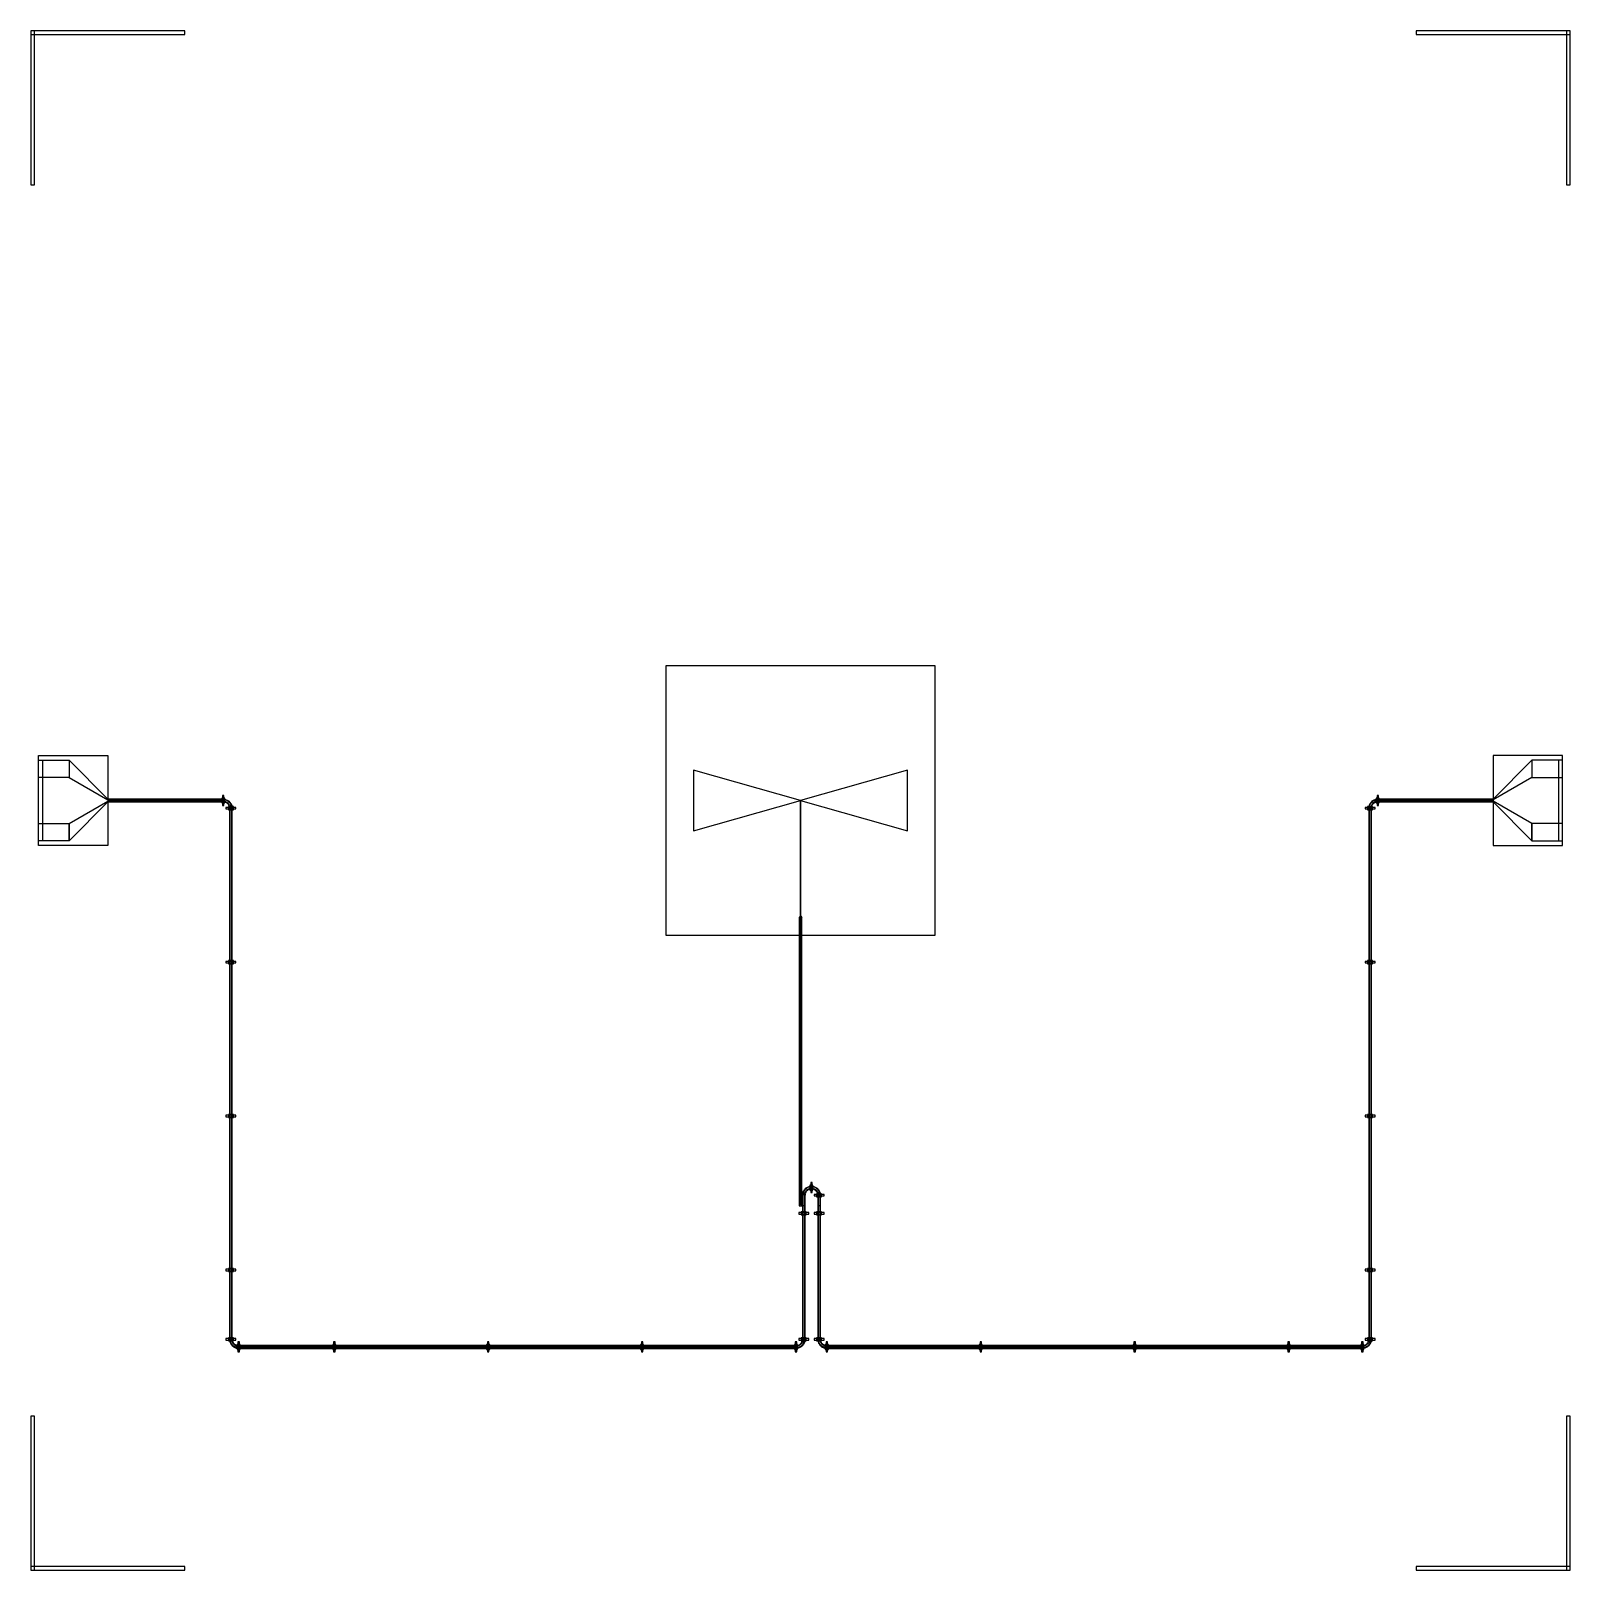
# Model space of a CAD drawing. Extents: x 0 to 20, y 0 to 20.
import ezdxf

# ---------------------------------------------------------------- set-up
doc = ezdxf.new("R2010")
doc.units = 0
for name, color, linetype in [('Hybrids', 6, 'CONTINUOUS'), ('MSgnd', 3, 'CONTINUOUS'), ('SiNbackside', 2, 'CONTINUOUS'), ('SiNdiel', 4, 'CONTINUOUS'), ('SiNwafer', 2, 'CONTINUOUS'), ('text', 3, 'CONTINUOUS')]:
    doc.layers.add(name, color=color, linetype=linetype)

# ---------------------------------------------------------------- blocks, each defined once
blk = doc.blocks.new('leaky_cpw')
at = {"layer": 'Hybrids', "linetype": 'CONTINUOUS'}
for points in [[(2.49, 9.9351), (2.51, 9.9351), (2.51, 10.0649), (2.49, 10.0649), (2.49, 9.9351)], [(10.0013, 9.999), (10.0013, 10.006), (9.9987, 10.006), (9.9987, 9.999), (10.0013, 9.999)], [(17.51, 10.0649), (17.49, 10.0649), (17.49, 9.9351), (17.51, 9.9351), (17.51, 10.0649)], [(2.5351, 9.91), (2.5351, 9.89), (2.6649, 9.89), (2.6649, 9.91), (2.5351, 9.91)], [(9.9987, 9.999), (9.9987, 9.999), (10.0013, 9.999), (10.0013, 9.999), (9.9987, 9.999)], [(9.9987, 9.999), (9.9987, 8.499), (10.0013, 8.499), (10.0013, 9.999), (9.9987, 9.999)], [(17.3351, 9.91), (17.3351, 9.89), (17.4649, 9.89), (17.4649, 9.91), (17.3351, 9.91)], [(9.9987, 8.499), (9.9987, 8.485), (10.0013, 8.485), (10.0013, 8.499), (9.9987, 8.499)], [(2.5351, 7.91), (2.5351, 7.89), (2.6649, 7.89), (2.6649, 7.91), (2.5351, 7.91)], [(17.3351, 7.91), (17.3351, 7.89), (17.4649, 7.89), (17.4649, 7.91), (17.3351, 7.91)], [(2.5351, 5.91), (2.5351, 5.89), (2.6649, 5.89), (2.6649, 5.91), (2.5351, 5.91)], [(17.3351, 5.91), (17.3351, 5.89), (17.4649, 5.89), (17.4649, 5.91), (17.3351, 5.91)], [(10.1323, 4.906931), (10.1523, 4.906931), (10.1523, 5.036731), (10.1323, 5.036731), (10.1323, 4.906931)], [(10.1774, 4.881831), (10.1774, 4.861831), (10.3072, 4.861831), (10.3072, 4.881831), (10.1774, 4.881831)], [(9.9774, 4.645212), (9.9774, 4.625212), (10.1072, 4.625212), (10.1072, 4.645212), (9.9774, 4.645212)], [(10.1774, 4.645212), (10.1774, 4.625212), (10.3072, 4.625212), (10.3072, 4.645212), (10.1774, 4.645212)], [(2.5351, 3.91), (2.5351, 3.89), (2.6649, 3.89), (2.6649, 3.91), (2.5351, 3.91)], [(17.3351, 3.91), (17.3351, 3.89), (17.4649, 3.89), (17.4649, 3.91), (17.3351, 3.91)], [(2.5351, 3.01), (2.5351, 2.99), (2.6649, 2.99), (2.6649, 3.01), (2.5351, 3.01)], [(9.9774, 3.01), (9.9774, 2.99), (10.1072, 2.99), (10.1072, 3.01), (9.9774, 3.01)], [(10.1774, 3.01), (10.1774, 2.99), (10.3072, 2.99), (10.3072, 3.01), (10.1774, 3.01)], [(17.3351, 3.01), (17.3351, 2.99), (17.4649, 2.99), (17.4649, 3.01), (17.3351, 3.01)], [(2.69, 2.8351), (2.71, 2.8351), (2.71, 2.9649), (2.69, 2.9649), (2.69, 2.8351)], [(3.9523, 2.9649), (3.9323, 2.9649), (3.9323, 2.8351), (3.9523, 2.8351), (3.9523, 2.9649)], [(5.9523, 2.9649), (5.9323, 2.9649), (5.9323, 2.8351), (5.9523, 2.8351), (5.9523, 2.9649)], [(7.9523, 2.9649), (7.9323, 2.9649), (7.9323, 2.8351), (7.9523, 2.8351), (7.9523, 2.9649)], [(9.9523, 2.9649), (9.9323, 2.9649), (9.9323, 2.8351), (9.9523, 2.8351), (9.9523, 2.9649)], [(10.3323, 2.8351), (10.3523, 2.8351), (10.3523, 2.9649), (10.3323, 2.9649), (10.3323, 2.8351)], [(12.3323, 2.8351), (12.3523, 2.8351), (12.3523, 2.9649), (12.3323, 2.9649), (12.3323, 2.8351)], [(14.3323, 2.8351), (14.3523, 2.8351), (14.3523, 2.9649), (14.3323, 2.9649), (14.3323, 2.8351)], [(16.3323, 2.8351), (16.3523, 2.8351), (16.3523, 2.9649), (16.3323, 2.9649), (16.3323, 2.8351)], [(17.31, 2.9649), (17.29, 2.9649), (17.29, 2.8351), (17.31, 2.8351), (17.31, 2.9649)]]:
    blk.add_lwpolyline(points, close=True, dxfattribs=at)
at = {"layer": 'MSgnd', "linetype": 'CONTINUOUS'}
for points in [[(0.5, 10.3), (0.1, 10.3), (0.1, 10.525), (0.5, 10.525), (0.5, 10.3)], [(0.1, 10.525), (0.15, 10.525), (0.15, 9.475), (0.1, 9.475), (0.1, 10.525)], [(1, 10.0096), (1, 10.0174), (0.5, 10.525), (0.5, 10.3), (1, 10.0096)], [(19, 10.0096), (19, 10.0174), (19.5, 10.525), (19.5, 10.3), (19, 10.0096)], [(19.5, 10.3), (19.9, 10.3), (19.9, 10.525), (19.5, 10.525), (19.5, 10.3)], [(19.9, 10.525), (19.85, 10.525), (19.85, 9.475), (19.9, 9.475), (19.9, 10.525)], [(9.9985, 10.001), (8.611, 10.3955), (8.611, 9.6045), (9.9985, 9.999), (9.9985, 10.001)], [(10.0015, 9.999), (11.389, 9.6045), (11.389, 10.3955), (10.0015, 10.001), (10.0015, 9.999)], [(1, 10.0096), (2.5, 10.0096), (2.5, 10.0174), (1, 10.0174), (1, 10.0096)], [(2.6096, 9.9), (2.609183, 9.909552), (2.607935, 9.919032), (2.605865, 9.928367), (2.60299, 9.937485), (2.599331, 9.946319), (2.594916, 9.9548), (2.589779, 9.962864), (2.583958, 9.97045), (2.577499, 9.977499), (2.57045, 9.983958), (2.562864, 9.989779), (2.5548, 9.994916), (2.546319, 9.999331), (2.537485, 10.00299), (2.528367, 10.005865), (2.519032, 10.007935), (2.509552, 10.009183), (2.5, 10.0096), (2.5, 10.0174), (2.510232, 10.016953), (2.520386, 10.015616), (2.530385, 10.0134), (2.540153, 10.01032), (2.549615, 10.006401), (2.5587, 10.001671), (2.567338, 9.996168), (2.575463, 9.989934), (2.583014, 9.983014), (2.589934, 9.975463), (2.596168, 9.967338), (2.601671, 9.9587), (2.606401, 9.949615), (2.61032, 9.940153), (2.6134, 9.930385), (2.615616, 9.920386), (2.616953, 9.910232), (2.6174, 9.9), (2.6096, 9.9)], [(9.9985, 10.001), (9.9985, 9.999), (10.0015, 9.999), (10.0015, 10.001), (9.9985, 10.001)], [(17.3904, 9.9), (17.390817, 9.909552), (17.392065, 9.919032), (17.394135, 9.928367), (17.39701, 9.937485), (17.400669, 9.946319), (17.405084, 9.9548), (17.410221, 9.962864), (17.416042, 9.97045), (17.422501, 9.977499), (17.42955, 9.983958), (17.437136, 9.989779), (17.4452, 9.994916), (17.453681, 9.999331), (17.462515, 10.00299), (17.471633, 10.005865), (17.480968, 10.007935), (17.490448, 10.009183), (17.5, 10.0096), (17.5, 10.0174), (17.489768, 10.016953), (17.479614, 10.015616), (17.469615, 10.0134), (17.459847, 10.01032), (17.450385, 10.006401), (17.4413, 10.001671), (17.432662, 9.996168), (17.424537, 9.989934), (17.416986, 9.983014), (17.410066, 9.975463), (17.403832, 9.967338), (17.398329, 9.9587), (17.393599, 9.949615), (17.38968, 9.940153), (17.3866, 9.930385), (17.384384, 9.920386), (17.383047, 9.910232), (17.3826, 9.9), (17.3904, 9.9)], [(19, 10.0174), (17.5, 10.0174), (17.5, 10.0096), (19, 10.0096), (19, 10.0174)], [(1, 9.9904), (1, 9.9826), (0.5, 9.475), (0.5, 9.7), (1, 9.9904)], [(1, 9.9826), (2.5, 9.9826), (2.5, 9.9904), (1, 9.9904), (1, 9.9826)], [(2.5826, 9.9), (2.582286, 9.907199), (2.581345, 9.914343), (2.579785, 9.921378), (2.577619, 9.928251), (2.574861, 9.934908), (2.571534, 9.9413), (2.567662, 9.947377), (2.563275, 9.953094), (2.558407, 9.958407), (2.553094, 9.963275), (2.547377, 9.967662), (2.5413, 9.971534), (2.534908, 9.974861), (2.528251, 9.977619), (2.521378, 9.979785), (2.514343, 9.981345), (2.507199, 9.982286), (2.5, 9.9826), (2.5, 9.9904), (2.507879, 9.990056), (2.515698, 9.989027), (2.523397, 9.98732), (2.530919, 9.984948), (2.538205, 9.98193), (2.5452, 9.978289), (2.551851, 9.974051), (2.558108, 9.96925), (2.563922, 9.963922), (2.56925, 9.958108), (2.574051, 9.951851), (2.578289, 9.9452), (2.58193, 9.938205), (2.584948, 9.930919), (2.58732, 9.923397), (2.589027, 9.915698), (2.590056, 9.907879), (2.5904, 9.9), (2.5826, 9.9)], [(2.5826, 9.9), (2.5826, 7.9), (2.5904, 7.9), (2.5904, 9.9), (2.5826, 9.9)], [(2.6096, 9.9), (2.6096, 7.9), (2.6174, 7.9), (2.6174, 9.9), (2.6096, 9.9)], [(9.9967, 9.999), (9.9967, 9.999), (10.0033, 9.999), (10.0033, 9.999), (9.9967, 9.999)], [(9.9967, 9.999), (9.9967, 8.499), (10.0033, 8.499), (10.0033, 9.999), (9.9967, 9.999)], [(17.3826, 9.9), (17.3826, 7.9), (17.3904, 7.9), (17.3904, 9.9), (17.3826, 9.9)], [(17.4174, 9.9), (17.417714, 9.907199), (17.418655, 9.914343), (17.420215, 9.921378), (17.422381, 9.928251), (17.425139, 9.934908), (17.428466, 9.9413), (17.432338, 9.947377), (17.436725, 9.953094), (17.441593, 9.958407), (17.446906, 9.963275), (17.452623, 9.967662), (17.4587, 9.971534), (17.465092, 9.974861), (17.471749, 9.977619), (17.478622, 9.979785), (17.485657, 9.981345), (17.492801, 9.982286), (17.5, 9.9826), (17.5, 9.9904), (17.492121, 9.990056), (17.484302, 9.989027), (17.476603, 9.98732), (17.469081, 9.984948), (17.461795, 9.98193), (17.4548, 9.978289), (17.448149, 9.974051), (17.441892, 9.96925), (17.436078, 9.963922), (17.43075, 9.958108), (17.425949, 9.951851), (17.421711, 9.9452), (17.41807, 9.938205), (17.415052, 9.930919), (17.41268, 9.923397), (17.410973, 9.915698), (17.409944, 9.907879), (17.4096, 9.9), (17.4174, 9.9)], [(17.4096, 9.9), (17.4096, 7.9), (17.4174, 7.9), (17.4174, 9.9), (17.4096, 9.9)], [(19, 9.9904), (17.5, 9.9904), (17.5, 9.9826), (19, 9.9826), (19, 9.9904)], [(19, 9.9904), (19, 9.9826), (19.5, 9.475), (19.5, 9.7), (19, 9.9904)], [(0.5, 9.475), (0.1, 9.475), (0.1, 9.7), (0.5, 9.7), (0.5, 9.475)], [(19.5, 9.475), (19.9, 9.475), (19.9, 9.7), (19.5, 9.7), (19.5, 9.475)], [(10, 8.499), (9.9967, 8.499), (9.9811, 8.478), (9.9969, 8.478), (10, 8.499)], [(9.9811, 8.478), (9.9811, 8.457), (9.9969, 8.457), (9.9969, 8.478), (9.9811, 8.478)], [(9.9811, 8.457), (9.9811, 4.751012), (9.9969, 4.751012), (9.9969, 8.457), (9.9811, 8.457)], [(9.9987, 8.499), (9.99845, 8.492), (10.00155, 8.492), (10.0013, 8.499), (9.9987, 8.499)], [(10, 8.499), (10.0033, 8.499), (10.0189, 8.478), (10.0031, 8.478), (10, 8.499)], [(10.0031, 8.478), (10.0031, 8.457), (10.0189, 8.457), (10.0189, 8.478), (10.0031, 8.478)], [(10.0031, 8.457), (10.0031, 4.751012), (10.0189, 4.751012), (10.0189, 8.457), (10.0031, 8.457)], [(2.5826, 7.9), (2.5826, 5.9), (2.5904, 5.9), (2.5904, 7.9), (2.5826, 7.9)], [(2.6096, 7.9), (2.6096, 5.9), (2.6174, 5.9), (2.6174, 7.9), (2.6096, 7.9)], [(17.3826, 7.9), (17.3826, 5.9), (17.3904, 5.9), (17.3904, 7.9), (17.3826, 7.9)], [(17.4096, 7.9), (17.4096, 5.9), (17.4174, 5.9), (17.4174, 7.9), (17.4096, 7.9)], [(2.5826, 5.9), (2.5826, 3.9), (2.5904, 3.9), (2.5904, 5.9), (2.5826, 5.9)], [(2.6096, 5.9), (2.6096, 3.9), (2.6174, 3.9), (2.6174, 5.9), (2.6096, 5.9)], [(17.3826, 5.9), (17.3826, 3.9), (17.3904, 3.9), (17.3904, 5.9), (17.3826, 5.9)], [(17.4096, 5.9), (17.4096, 3.9), (17.4174, 3.9), (17.4174, 5.9), (17.4096, 5.9)], [(10.1423, 4.981431), (10.132748, 4.981014), (10.123268, 4.979766), (10.113933, 4.977696), (10.104815, 4.974821), (10.095981, 4.971162), (10.0875, 4.966747), (10.079436, 4.96161), (10.07185, 4.955789), (10.064801, 4.94933), (10.058342, 4.94228), (10.052521, 4.934695), (10.047384, 4.926631), (10.042969, 4.91815), (10.03931, 4.909316), (10.036435, 4.900197), (10.034365, 4.890863), (10.033117, 4.881383), (10.0327, 4.871831), (10.0249, 4.871831), (10.025347, 4.882063), (10.026684, 4.892217), (10.0289, 4.902216), (10.03198, 4.911984), (10.035899, 4.921446), (10.040629, 4.930531), (10.046132, 4.939169), (10.052366, 4.947294), (10.059286, 4.954845), (10.066837, 4.961764), (10.074962, 4.967999), (10.0836, 4.973502), (10.092685, 4.978231), (10.102147, 4.982151), (10.111915, 4.98523), (10.121914, 4.987447), (10.132068, 4.988784), (10.1423, 4.989231), (10.1423, 4.981431)], [(10.0327, 4.735212), (10.0327, 4.871831), (10.0249, 4.871831), (10.0249, 4.735212), (10.0327, 4.735212)], [(10.1423, 4.954431), (10.135101, 4.954116), (10.127957, 4.953176), (10.120922, 4.951616), (10.114049, 4.949449), (10.107392, 4.946692), (10.101, 4.943364), (10.094923, 4.939493), (10.089206, 4.935106), (10.083893, 4.930238), (10.079025, 4.924925), (10.074638, 4.919208), (10.070766, 4.913131), (10.067439, 4.906739), (10.064681, 4.900082), (10.062515, 4.893209), (10.060955, 4.886174), (10.060014, 4.87903), (10.0597, 4.871831), (10.0519, 4.871831), (10.052244, 4.87971), (10.053273, 4.887529), (10.05498, 4.895228), (10.057352, 4.902749), (10.06037, 4.910035), (10.064011, 4.917031), (10.068249, 4.923682), (10.07305, 4.929939), (10.078378, 4.935753), (10.084192, 4.941081), (10.090449, 4.945882), (10.0971, 4.950119), (10.104095, 4.953761), (10.111381, 4.956779), (10.118903, 4.95915), (10.126602, 4.960857), (10.134421, 4.961887), (10.1423, 4.962231), (10.1423, 4.954431)], [(10.0597, 4.735212), (10.0597, 4.871831), (10.0519, 4.871831), (10.0519, 4.735212), (10.0597, 4.735212)], [(10.2519, 4.871831), (10.251483, 4.881383), (10.250235, 4.890863), (10.248165, 4.900197), (10.24529, 4.909316), (10.241631, 4.91815), (10.237216, 4.926631), (10.232079, 4.934695), (10.226258, 4.94228), (10.219799, 4.94933), (10.21275, 4.955789), (10.205164, 4.96161), (10.1971, 4.966747), (10.188619, 4.971162), (10.179785, 4.974821), (10.170667, 4.977696), (10.161332, 4.979766), (10.151852, 4.981014), (10.1423, 4.981431), (10.1423, 4.989231), (10.152532, 4.988784), (10.162686, 4.987447), (10.172685, 4.98523), (10.182453, 4.982151), (10.191915, 4.978231), (10.201, 4.973502), (10.209638, 4.967999), (10.217763, 4.961764), (10.225314, 4.954845), (10.232234, 4.947294), (10.238468, 4.939169), (10.243971, 4.930531), (10.248701, 4.921446), (10.25262, 4.911984), (10.2557, 4.902216), (10.257916, 4.892217), (10.259253, 4.882063), (10.2597, 4.871831), (10.2519, 4.871831)], [(10.2249, 4.871831), (10.224586, 4.87903), (10.223645, 4.886174), (10.222085, 4.893209), (10.219919, 4.900082), (10.217161, 4.906739), (10.213834, 4.913131), (10.209962, 4.919208), (10.205575, 4.924925), (10.200707, 4.930238), (10.195394, 4.935106), (10.189677, 4.939493), (10.1836, 4.943364), (10.177208, 4.946692), (10.170551, 4.949449), (10.163678, 4.951616), (10.156643, 4.953176), (10.149499, 4.954116), (10.1423, 4.954431), (10.1423, 4.962231), (10.150179, 4.961887), (10.157998, 4.960857), (10.165697, 4.95915), (10.173219, 4.956779), (10.180505, 4.953761), (10.1875, 4.950119), (10.194151, 4.945882), (10.200408, 4.941081), (10.206222, 4.935753), (10.21155, 4.929939), (10.216351, 4.923682), (10.220589, 4.917031), (10.22423, 4.910035), (10.227248, 4.902749), (10.22962, 4.895228), (10.231327, 4.887529), (10.232356, 4.87971), (10.2327, 4.871831), (10.2249, 4.871831)], [(10.2249, 4.871831), (10.2249, 4.735212), (10.2327, 4.735212), (10.2327, 4.871831), (10.2249, 4.871831)], [(10.2519, 4.871831), (10.2519, 4.735212), (10.2597, 4.735212), (10.2597, 4.871831), (10.2519, 4.871831)], [(9.9811, 4.751012), (9.9811, 4.735212), (10.0189, 4.735212), (10.0189, 4.751012), (9.9811, 4.751012)], [(10.0249, 4.735212), (10.0249, 4.635212), (10.0327, 4.635212), (10.0327, 4.735212), (10.0249, 4.735212)], [(10.0249, 4.635212), (10.0249, 3), (10.0327, 3), (10.0327, 4.635212), (10.0249, 4.635212)], [(10.0519, 4.735212), (10.0519, 4.635212), (10.0597, 4.635212), (10.0597, 4.735212), (10.0519, 4.735212)], [(10.0519, 4.635212), (10.0519, 3), (10.0597, 3), (10.0597, 4.635212), (10.0519, 4.635212)], [(10.2249, 4.735212), (10.2249, 4.635212), (10.2327, 4.635212), (10.2327, 4.735212), (10.2249, 4.735212)], [(10.2249, 4.635212), (10.2249, 3), (10.2327, 3), (10.2327, 4.635212), (10.2249, 4.635212)], [(10.2519, 4.735212), (10.2519, 4.635212), (10.2597, 4.635212), (10.2597, 4.735212), (10.2519, 4.735212)], [(10.2519, 4.635212), (10.2519, 3), (10.2597, 3), (10.2597, 4.635212), (10.2519, 4.635212)], [(2.5826, 3.9), (2.5826, 3), (2.5904, 3), (2.5904, 3.9), (2.5826, 3.9)], [(2.6096, 3.9), (2.6096, 3), (2.6174, 3), (2.6174, 3.9), (2.6096, 3.9)], [(17.3826, 3.9), (17.3826, 3), (17.3904, 3), (17.3904, 3.9), (17.3826, 3.9)], [(17.4096, 3.9), (17.4096, 3), (17.4174, 3), (17.4174, 3.9), (17.4096, 3.9)], [(2.7, 2.8904), (2.690448, 2.890817), (2.680968, 2.892065), (2.671633, 2.894135), (2.662515, 2.89701), (2.653681, 2.900669), (2.6452, 2.905084), (2.637136, 2.910221), (2.62955, 2.916042), (2.622501, 2.922501), (2.616042, 2.92955), (2.610221, 2.937136), (2.605084, 2.9452), (2.600669, 2.953681), (2.59701, 2.962515), (2.594135, 2.971633), (2.592065, 2.980968), (2.590817, 2.990448), (2.5904, 3), (2.5826, 3), (2.583047, 2.989768), (2.584384, 2.979614), (2.5866, 2.969615), (2.58968, 2.959847), (2.593599, 2.950385), (2.598329, 2.9413), (2.603832, 2.932662), (2.610066, 2.924537), (2.616986, 2.916986), (2.624537, 2.910066), (2.632662, 2.903832), (2.6413, 2.898329), (2.650385, 2.893599), (2.659847, 2.88968), (2.669615, 2.8866), (2.679614, 2.884384), (2.689768, 2.883047), (2.7, 2.8826), (2.7, 2.8904)], [(2.7, 2.9174), (2.692801, 2.917714), (2.685657, 2.918655), (2.678622, 2.920215), (2.671749, 2.922381), (2.665092, 2.925139), (2.6587, 2.928466), (2.652623, 2.932338), (2.646906, 2.936725), (2.641593, 2.941593), (2.636725, 2.946906), (2.632338, 2.952623), (2.628466, 2.9587), (2.625139, 2.965092), (2.622381, 2.971749), (2.620215, 2.978622), (2.618655, 2.985657), (2.617714, 2.992801), (2.6174, 3), (2.6096, 3), (2.609944, 2.992121), (2.610973, 2.984302), (2.61268, 2.976603), (2.615052, 2.969081), (2.61807, 2.961795), (2.621711, 2.9548), (2.625949, 2.948149), (2.63075, 2.941892), (2.636078, 2.936078), (2.641892, 2.93075), (2.648149, 2.925949), (2.6548, 2.921711), (2.661795, 2.91807), (2.669081, 2.915052), (2.676603, 2.91268), (2.684302, 2.910973), (2.692121, 2.909944), (2.7, 2.9096), (2.7, 2.9174)], [(9.9423, 2.9174), (9.949499, 2.917714), (9.956643, 2.918655), (9.963678, 2.920215), (9.970551, 2.922381), (9.977208, 2.925139), (9.9836, 2.928466), (9.989677, 2.932338), (9.995394, 2.936725), (10.000707, 2.941593), (10.005575, 2.946906), (10.009962, 2.952623), (10.013834, 2.9587), (10.017161, 2.965092), (10.019919, 2.971749), (10.022085, 2.978622), (10.023645, 2.985657), (10.024586, 2.992801), (10.0249, 3), (10.0327, 3), (10.032356, 2.992121), (10.031327, 2.984302), (10.02962, 2.976603), (10.027248, 2.969081), (10.02423, 2.961795), (10.020589, 2.9548), (10.016351, 2.948149), (10.01155, 2.941892), (10.006222, 2.936078), (10.000408, 2.93075), (9.994151, 2.925949), (9.9875, 2.921711), (9.980505, 2.91807), (9.973219, 2.915052), (9.965697, 2.91268), (9.957998, 2.910973), (9.950179, 2.909944), (9.9423, 2.9096), (9.9423, 2.9174)], [(9.9423, 2.8904), (9.951852, 2.890817), (9.961332, 2.892065), (9.970667, 2.894135), (9.979785, 2.89701), (9.988619, 2.900669), (9.9971, 2.905084), (10.005164, 2.910221), (10.01275, 2.916042), (10.019799, 2.922501), (10.026258, 2.92955), (10.032079, 2.937136), (10.037216, 2.9452), (10.041631, 2.953681), (10.04529, 2.962515), (10.048165, 2.971633), (10.050235, 2.980968), (10.051483, 2.990448), (10.0519, 3), (10.0597, 3), (10.059253, 2.989768), (10.057916, 2.979614), (10.0557, 2.969615), (10.05262, 2.959847), (10.048701, 2.950385), (10.043971, 2.9413), (10.038468, 2.932662), (10.032234, 2.924537), (10.025314, 2.916986), (10.017763, 2.910066), (10.009638, 2.903832), (10.001, 2.898329), (9.991915, 2.893599), (9.982453, 2.88968), (9.972685, 2.8866), (9.962686, 2.884384), (9.952532, 2.883047), (9.9423, 2.8826), (9.9423, 2.8904)], [(10.3423, 2.8904), (10.332748, 2.890817), (10.323268, 2.892065), (10.313933, 2.894135), (10.304815, 2.89701), (10.295981, 2.900669), (10.2875, 2.905084), (10.279436, 2.910221), (10.27185, 2.916042), (10.264801, 2.922501), (10.258342, 2.92955), (10.252521, 2.937136), (10.247384, 2.9452), (10.242969, 2.953681), (10.23931, 2.962515), (10.236435, 2.971633), (10.234365, 2.980968), (10.233117, 2.990448), (10.2327, 3), (10.2249, 3), (10.225347, 2.989768), (10.226684, 2.979614), (10.2289, 2.969615), (10.23198, 2.959847), (10.235899, 2.950385), (10.240629, 2.9413), (10.246132, 2.932662), (10.252366, 2.924537), (10.259286, 2.916986), (10.266837, 2.910066), (10.274962, 2.903832), (10.2836, 2.898329), (10.292685, 2.893599), (10.302147, 2.88968), (10.311915, 2.8866), (10.321914, 2.884384), (10.332068, 2.883047), (10.3423, 2.8826), (10.3423, 2.8904)], [(10.3423, 2.9174), (10.335101, 2.917714), (10.327957, 2.918655), (10.320922, 2.920215), (10.314049, 2.922381), (10.307392, 2.925139), (10.301, 2.928466), (10.294923, 2.932338), (10.289206, 2.936725), (10.283893, 2.941593), (10.279025, 2.946906), (10.274638, 2.952623), (10.270766, 2.9587), (10.267439, 2.965092), (10.264681, 2.971749), (10.262515, 2.978622), (10.260955, 2.985657), (10.260014, 2.992801), (10.2597, 3), (10.2519, 3), (10.252244, 2.992121), (10.253273, 2.984302), (10.25498, 2.976603), (10.257352, 2.969081), (10.26037, 2.961795), (10.264011, 2.9548), (10.268249, 2.948149), (10.27305, 2.941892), (10.278378, 2.936078), (10.284192, 2.93075), (10.290449, 2.925949), (10.2971, 2.921711), (10.304095, 2.91807), (10.311381, 2.915052), (10.318903, 2.91268), (10.326602, 2.910973), (10.334421, 2.909944), (10.3423, 2.9096), (10.3423, 2.9174)], [(17.3, 2.9174), (17.307199, 2.917714), (17.314343, 2.918655), (17.321378, 2.920215), (17.328251, 2.922381), (17.334908, 2.925139), (17.3413, 2.928466), (17.347377, 2.932338), (17.353094, 2.936725), (17.358407, 2.941593), (17.363275, 2.946906), (17.367662, 2.952623), (17.371534, 2.9587), (17.374861, 2.965092), (17.377619, 2.971749), (17.379785, 2.978622), (17.381345, 2.985657), (17.382286, 2.992801), (17.3826, 3), (17.3904, 3), (17.390056, 2.992121), (17.389027, 2.984302), (17.38732, 2.976603), (17.384948, 2.969081), (17.38193, 2.961795), (17.378289, 2.9548), (17.374051, 2.948149), (17.36925, 2.941892), (17.363922, 2.936078), (17.358108, 2.93075), (17.351851, 2.925949), (17.3452, 2.921711), (17.338205, 2.91807), (17.330919, 2.915052), (17.323397, 2.91268), (17.315698, 2.910973), (17.307879, 2.909944), (17.3, 2.9096), (17.3, 2.9174)], [(17.3, 2.8904), (17.309552, 2.890817), (17.319032, 2.892065), (17.328367, 2.894135), (17.337485, 2.89701), (17.346319, 2.900669), (17.3548, 2.905084), (17.362864, 2.910221), (17.37045, 2.916042), (17.377499, 2.922501), (17.383958, 2.92955), (17.389779, 2.937136), (17.394916, 2.9452), (17.399331, 2.953681), (17.40299, 2.962515), (17.405865, 2.971633), (17.407935, 2.980968), (17.409183, 2.990448), (17.4096, 3), (17.4174, 3), (17.416953, 2.989768), (17.415616, 2.979614), (17.4134, 2.969615), (17.41032, 2.959847), (17.406401, 2.950385), (17.401671, 2.9413), (17.396168, 2.932662), (17.389934, 2.924537), (17.383014, 2.916986), (17.375463, 2.910066), (17.367338, 2.903832), (17.3587, 2.898329), (17.349615, 2.893599), (17.340153, 2.88968), (17.330385, 2.8866), (17.320386, 2.884384), (17.310232, 2.883047), (17.3, 2.8826), (17.3, 2.8904)], [(3.9423, 2.9174), (2.7, 2.9174), (2.7, 2.9096), (3.9423, 2.9096), (3.9423, 2.9174)], [(3.9423, 2.8904), (2.7, 2.8904), (2.7, 2.8826), (3.9423, 2.8826), (3.9423, 2.8904)], [(5.9423, 2.9174), (3.9423, 2.9174), (3.9423, 2.9096), (5.9423, 2.9096), (5.9423, 2.9174)], [(5.9423, 2.8904), (3.9423, 2.8904), (3.9423, 2.8826), (5.9423, 2.8826), (5.9423, 2.8904)], [(7.9423, 2.9174), (5.9423, 2.9174), (5.9423, 2.9096), (7.9423, 2.9096), (7.9423, 2.9174)], [(7.9423, 2.8904), (5.9423, 2.8904), (5.9423, 2.8826), (7.9423, 2.8826), (7.9423, 2.8904)], [(9.9423, 2.9174), (7.9423, 2.9174), (7.9423, 2.9096), (9.9423, 2.9096), (9.9423, 2.9174)], [(9.9423, 2.8904), (7.9423, 2.8904), (7.9423, 2.8826), (9.9423, 2.8826), (9.9423, 2.8904)], [(10.3423, 2.9096), (12.3423, 2.9096), (12.3423, 2.9174), (10.3423, 2.9174), (10.3423, 2.9096)], [(10.3423, 2.8826), (12.3423, 2.8826), (12.3423, 2.8904), (10.3423, 2.8904), (10.3423, 2.8826)], [(12.3423, 2.9096), (14.3423, 2.9096), (14.3423, 2.9174), (12.3423, 2.9174), (12.3423, 2.9096)], [(12.3423, 2.8826), (14.3423, 2.8826), (14.3423, 2.8904), (12.3423, 2.8904), (12.3423, 2.8826)], [(14.3423, 2.9096), (16.3423, 2.9096), (16.3423, 2.9174), (14.3423, 2.9174), (14.3423, 2.9096)], [(14.3423, 2.8826), (16.3423, 2.8826), (16.3423, 2.8904), (14.3423, 2.8904), (14.3423, 2.8826)], [(16.3423, 2.9096), (17.3, 2.9096), (17.3, 2.9174), (16.3423, 2.9174), (16.3423, 2.9096)], [(16.3423, 2.8826), (17.3, 2.8826), (17.3, 2.8904), (16.3423, 2.8904), (16.3423, 2.8826)]]:
    blk.add_lwpolyline(points, close=True, dxfattribs=at)
at = {"layer": 'SiNbackside', "linetype": 'CONTINUOUS'}
blk.add_lwpolyline([(8.252186, 11.747814), (8.252186, 8.252186), (11.747814, 8.252186), (11.747814, 11.747814), (8.252186, 11.747814)], close=True, dxfattribs=at)
at = {"layer": 'SiNdiel', "linetype": 'CONTINUOUS'}
for points in [[(2.48, 9.9676), (2.52, 9.9676), (2.52, 10.0324), (2.48, 10.0324), (2.48, 9.9676)], [(17.52, 10.0324), (17.48, 10.0324), (17.48, 9.9676), (17.52, 9.9676), (17.52, 10.0324)], [(2.5676, 9.92), (2.5676, 9.88), (2.6324, 9.88), (2.6324, 9.92), (2.5676, 9.92)], [(17.3676, 9.92), (17.3676, 9.88), (17.4324, 9.88), (17.4324, 9.92), (17.3676, 9.92)], [(2.5676, 7.92), (2.5676, 7.88), (2.6324, 7.88), (2.6324, 7.92), (2.5676, 7.92)], [(17.3676, 7.92), (17.3676, 7.88), (17.4324, 7.88), (17.4324, 7.92), (17.3676, 7.92)], [(2.5676, 5.92), (2.5676, 5.88), (2.6324, 5.88), (2.6324, 5.92), (2.5676, 5.92)], [(17.3676, 5.92), (17.3676, 5.88), (17.4324, 5.88), (17.4324, 5.92), (17.3676, 5.92)], [(10.1223, 4.939431), (10.1623, 4.939431), (10.1623, 5.004231), (10.1223, 5.004231), (10.1223, 4.939431)], [(10.2099, 4.891831), (10.2099, 4.851831), (10.2747, 4.851831), (10.2747, 4.891831), (10.2099, 4.891831)], [(10.0099, 4.655212), (10.0099, 4.615212), (10.0747, 4.615212), (10.0747, 4.655212), (10.0099, 4.655212)], [(10.2099, 4.655212), (10.2099, 4.615212), (10.2747, 4.615212), (10.2747, 4.655212), (10.2099, 4.655212)], [(2.5676, 3.92), (2.5676, 3.88), (2.6324, 3.88), (2.6324, 3.92), (2.5676, 3.92)], [(17.3676, 3.92), (17.3676, 3.88), (17.4324, 3.88), (17.4324, 3.92), (17.3676, 3.92)], [(2.5676, 3.02), (2.5676, 2.98), (2.6324, 2.98), (2.6324, 3.02), (2.5676, 3.02)], [(10.0099, 3.02), (10.0099, 2.98), (10.0747, 2.98), (10.0747, 3.02), (10.0099, 3.02)], [(10.2099, 3.02), (10.2099, 2.98), (10.2747, 2.98), (10.2747, 3.02), (10.2099, 3.02)], [(17.3676, 3.02), (17.3676, 2.98), (17.4324, 2.98), (17.4324, 3.02), (17.3676, 3.02)], [(2.68, 2.8676), (2.72, 2.8676), (2.72, 2.9324), (2.68, 2.9324), (2.68, 2.8676)], [(3.9623, 2.9324), (3.9223, 2.9324), (3.9223, 2.8676), (3.9623, 2.8676), (3.9623, 2.9324)], [(5.9623, 2.9324), (5.9223, 2.9324), (5.9223, 2.8676), (5.9623, 2.8676), (5.9623, 2.9324)], [(7.9623, 2.9324), (7.9223, 2.9324), (7.9223, 2.8676), (7.9623, 2.8676), (7.9623, 2.9324)], [(9.9623, 2.9324), (9.9223, 2.9324), (9.9223, 2.8676), (9.9623, 2.8676), (9.9623, 2.9324)], [(10.3223, 2.8676), (10.3623, 2.8676), (10.3623, 2.9324), (10.3223, 2.9324), (10.3223, 2.8676)], [(12.3223, 2.8676), (12.3623, 2.8676), (12.3623, 2.9324), (12.3223, 2.9324), (12.3223, 2.8676)], [(14.3223, 2.8676), (14.3623, 2.8676), (14.3623, 2.9324), (14.3223, 2.9324), (14.3223, 2.8676)], [(16.3223, 2.8676), (16.3623, 2.8676), (16.3623, 2.9324), (16.3223, 2.9324), (16.3223, 2.8676)], [(17.32, 2.9324), (17.28, 2.9324), (17.28, 2.8676), (17.32, 2.8676), (17.32, 2.9324)]]:
    blk.add_lwpolyline(points, close=True, dxfattribs=at)
at = {"layer": 'SiNwafer', "linetype": 'CONTINUOUS'}
for points in [[(1, 9.415), (0.1, 9.415), (0.1, 10.585), (1, 10.585), (1, 9.415)], [(19, 9.415), (19.9, 9.415), (19.9, 10.585), (19, 10.585), (19, 9.415)], [(1, 9.9865), (2.5, 9.9865), (2.5, 10.0135), (1, 10.0135), (1, 9.9865)], [(2.5865, 9.9), (2.586171, 9.907539), (2.585186, 9.915021), (2.583553, 9.922388), (2.581283, 9.929585), (2.578396, 9.936556), (2.574911, 9.94325), (2.570857, 9.949614), (2.566263, 9.955601), (2.561165, 9.961165), (2.555601, 9.966263), (2.549614, 9.970857), (2.54325, 9.974911), (2.536556, 9.978396), (2.529585, 9.981283), (2.522388, 9.983553), (2.515021, 9.985186), (2.507539, 9.986171), (2.5, 9.9865), (2.5, 10.0135), (2.509892, 10.013068), (2.519709, 10.011776), (2.529376, 10.009633), (2.538819, 10.006655), (2.547967, 10.002866), (2.55675, 9.998294), (2.565101, 9.992974), (2.572956, 9.986946), (2.580257, 9.980257), (2.586946, 9.972956), (2.592974, 9.965101), (2.598294, 9.95675), (2.602866, 9.947967), (2.606655, 9.938819), (2.609633, 9.929376), (2.611776, 9.919709), (2.613068, 9.909892), (2.6135, 9.9), (2.5865, 9.9)], [(17.4135, 9.9), (17.413829, 9.907539), (17.414814, 9.915021), (17.416447, 9.922388), (17.418717, 9.929585), (17.421604, 9.936556), (17.425089, 9.94325), (17.429143, 9.949614), (17.433737, 9.955601), (17.438835, 9.961165), (17.444399, 9.966263), (17.450386, 9.970857), (17.45675, 9.974911), (17.463444, 9.978396), (17.470415, 9.981283), (17.477612, 9.983553), (17.484979, 9.985186), (17.492461, 9.986171), (17.5, 9.9865), (17.5, 10.0135), (17.490108, 10.013068), (17.480291, 10.011776), (17.470624, 10.009633), (17.461181, 10.006655), (17.452033, 10.002866), (17.44325, 9.998294), (17.434899, 9.992974), (17.427044, 9.986946), (17.419743, 9.980257), (17.413054, 9.972956), (17.407026, 9.965101), (17.401706, 9.95675), (17.397134, 9.947967), (17.393345, 9.938819), (17.390367, 9.929376), (17.388224, 9.919709), (17.386932, 9.909892), (17.3865, 9.9), (17.4135, 9.9)], [(19, 10.0135), (17.5, 10.0135), (17.5, 9.9865), (19, 9.9865), (19, 10.0135)], [(2.5865, 9.9), (2.5865, 3), (2.6135, 3), (2.6135, 9.9), (2.5865, 9.9)], [(17.3865, 9.9), (17.3865, 3), (17.4135, 3), (17.4135, 9.9), (17.3865, 9.9)], [(10.0288, 4.735212), (10.0288, 3), (10.0558, 3), (10.0558, 4.735212), (10.0288, 4.735212)], [(10.2288, 4.735212), (10.2288, 3), (10.2558, 3), (10.2558, 4.735212), (10.2288, 4.735212)], [(2.7, 2.9135), (2.692461, 2.913829), (2.684979, 2.914814), (2.677612, 2.916447), (2.670415, 2.918717), (2.663444, 2.921604), (2.65675, 2.925089), (2.650386, 2.929143), (2.644399, 2.933737), (2.638835, 2.938835), (2.633737, 2.944399), (2.629143, 2.950386), (2.625089, 2.95675), (2.621604, 2.963444), (2.618717, 2.970415), (2.616447, 2.977612), (2.614814, 2.984979), (2.613829, 2.992461), (2.6135, 3), (2.5865, 3), (2.586932, 2.990108), (2.588224, 2.980291), (2.590367, 2.970624), (2.593345, 2.961181), (2.597134, 2.952033), (2.601706, 2.94325), (2.607026, 2.934899), (2.613054, 2.927044), (2.619743, 2.919743), (2.627044, 2.913054), (2.634899, 2.907026), (2.64325, 2.901706), (2.652033, 2.897134), (2.661181, 2.893345), (2.670624, 2.890367), (2.680291, 2.888224), (2.690108, 2.886932), (2.7, 2.8865), (2.7, 2.9135)], [(9.9423, 2.9135), (9.949839, 2.913829), (9.957321, 2.914814), (9.964688, 2.916447), (9.971885, 2.918717), (9.978856, 2.921604), (9.98555, 2.925089), (9.991914, 2.929143), (9.997901, 2.933737), (10.003465, 2.938835), (10.008563, 2.944399), (10.013157, 2.950386), (10.017211, 2.95675), (10.020696, 2.963444), (10.023583, 2.970415), (10.025853, 2.977612), (10.027486, 2.984979), (10.028471, 2.992461), (10.0288, 3), (10.0558, 3), (10.055368, 2.990108), (10.054076, 2.980291), (10.051933, 2.970624), (10.048955, 2.961181), (10.045166, 2.952033), (10.040594, 2.94325), (10.035274, 2.934899), (10.029246, 2.927044), (10.022557, 2.919743), (10.015256, 2.913054), (10.007401, 2.907026), (9.99905, 2.901706), (9.990267, 2.897134), (9.981119, 2.893345), (9.971676, 2.890367), (9.962009, 2.888224), (9.952192, 2.886932), (9.9423, 2.8865), (9.9423, 2.9135)], [(10.3423, 2.9135), (10.334761, 2.913829), (10.327279, 2.914814), (10.319912, 2.916447), (10.312715, 2.918717), (10.305744, 2.921604), (10.29905, 2.925089), (10.292686, 2.929143), (10.286699, 2.933737), (10.281135, 2.938835), (10.276037, 2.944399), (10.271443, 2.950386), (10.267389, 2.95675), (10.263904, 2.963444), (10.261017, 2.970415), (10.258747, 2.977612), (10.257114, 2.984979), (10.256129, 2.992461), (10.2558, 3), (10.2288, 3), (10.229232, 2.990108), (10.230524, 2.980291), (10.232667, 2.970624), (10.235645, 2.961181), (10.239434, 2.952033), (10.244006, 2.94325), (10.249326, 2.934899), (10.255354, 2.927044), (10.262043, 2.919743), (10.269344, 2.913054), (10.277199, 2.907026), (10.28555, 2.901706), (10.294333, 2.897134), (10.303481, 2.893345), (10.312924, 2.890367), (10.322591, 2.888224), (10.332408, 2.886932), (10.3423, 2.8865), (10.3423, 2.9135)], [(17.3, 2.9135), (17.307539, 2.913829), (17.315021, 2.914814), (17.322388, 2.916447), (17.329585, 2.918717), (17.336556, 2.921604), (17.34325, 2.925089), (17.349614, 2.929143), (17.355601, 2.933737), (17.361165, 2.938835), (17.366263, 2.944399), (17.370857, 2.950386), (17.374911, 2.95675), (17.378396, 2.963444), (17.381283, 2.970415), (17.383553, 2.977612), (17.385186, 2.984979), (17.386171, 2.992461), (17.3865, 3), (17.4135, 3), (17.413068, 2.990108), (17.411776, 2.980291), (17.409633, 2.970624), (17.406655, 2.961181), (17.402866, 2.952033), (17.398294, 2.94325), (17.392974, 2.934899), (17.386946, 2.927044), (17.380257, 2.919743), (17.372956, 2.913054), (17.365101, 2.907026), (17.35675, 2.901706), (17.347967, 2.897134), (17.338819, 2.893345), (17.329376, 2.890367), (17.319709, 2.888224), (17.309892, 2.886932), (17.3, 2.8865), (17.3, 2.9135)], [(9.9423, 2.9135), (2.7, 2.9135), (2.7, 2.8865), (9.9423, 2.8865), (9.9423, 2.9135)], [(10.3423, 2.8865), (17.3, 2.8865), (17.3, 2.9135), (10.3423, 2.9135), (10.3423, 2.8865)]]:
    blk.add_lwpolyline(points, close=True, dxfattribs=at)
at = {"layer": 'text', "linetype": 'CONTINUOUS'}
for points in [[(0, 20), (0, 18), (0.05, 18), (0.05, 20), (0, 20)], [(0, 19.95), (2, 19.95), (2, 20), (0, 20), (0, 19.95)], [(20, 20), (18, 20), (18, 19.95), (20, 19.95), (20, 20)], [(19.95, 20), (19.95, 18), (20, 18), (20, 20), (19.95, 20)], [(0.05, 0), (0.05, 2), (0, 2), (0, 0), (0.05, 0)], [(20, 0), (20, 2), (19.95, 2), (19.95, 0), (20, 0)], [(0, 0), (2, 0), (2, 0.05), (0, 0.05), (0, 0)], [(20, 0.05), (18, 0.05), (18, 0), (20, 0), (20, 0.05)]]:
    blk.add_lwpolyline(points, close=True, dxfattribs=at)

msp = doc.modelspace()

# ---------------------------------------------------------------- block references
msp.add_blockref('leaky_cpw', (0, 0))

doc.saveas('drawing.dxf')
